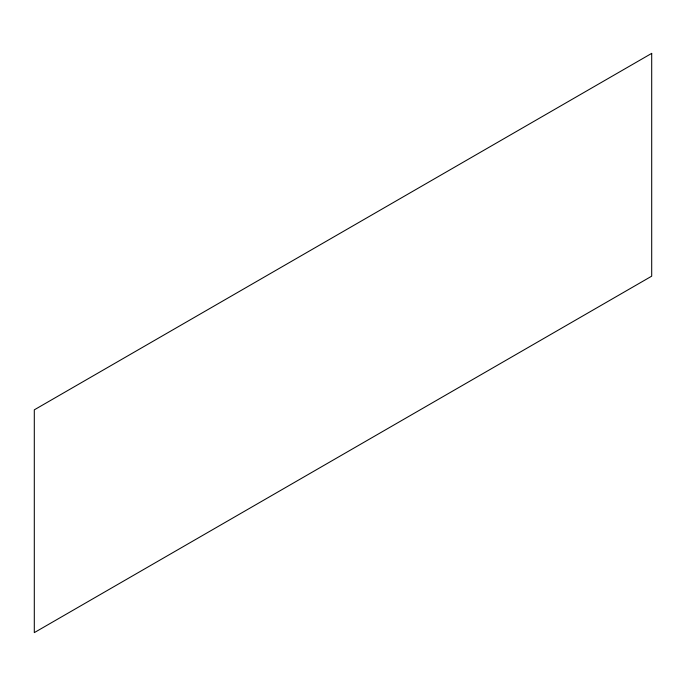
<?xml version="1.0" encoding="UTF-8"?>
<svg xmlns="http://www.w3.org/2000/svg" width="686" height="686" viewBox="0 0 686 686"><rect width="100%" height="100%" fill="white"/><g stroke="black" fill="none" stroke-linecap="round" stroke-linejoin="round"><path stroke-width="1.03" d="M651.7 53.379L34.3 409.834L34.3 632.621L651.7 276.166L651.7 53.379"/></g></svg>
